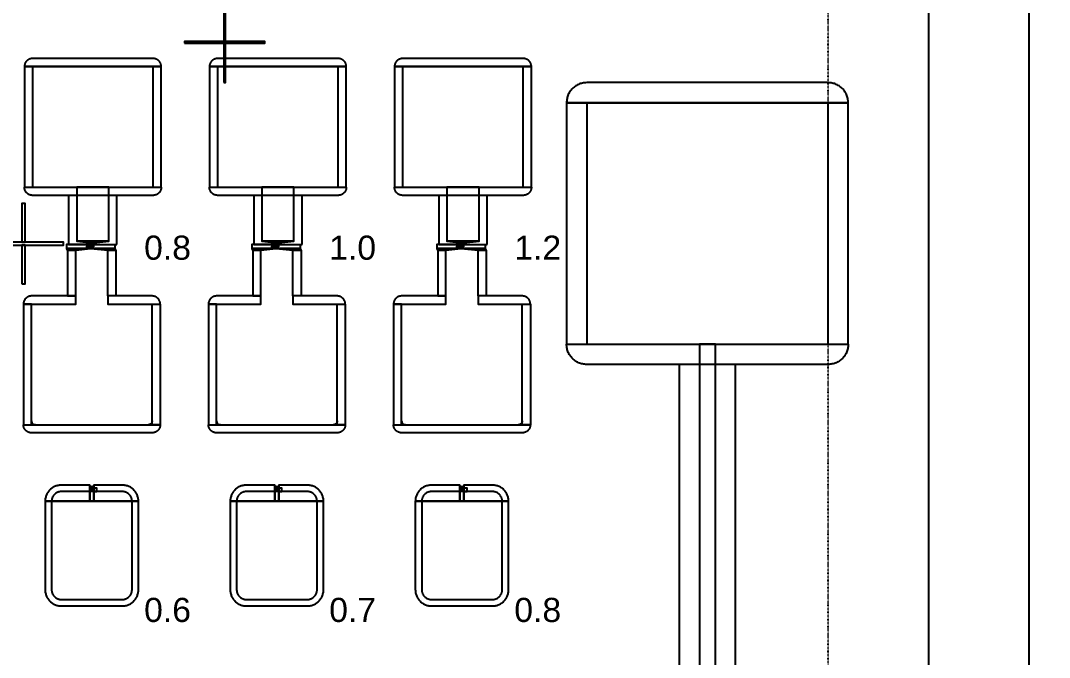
# Model space of a CAD drawing. Extents: x -50000 to 50000, y -50000 to 50000.
# Drawn here: x -17007 to -14450, y -18028 to -16446 of the extents above; entities that cross this region are included whole.
import ezdxf

# ---------------------------------------------------------------- set-up
doc = ezdxf.new("R2010")
doc.units = 0
doc.linetypes.add('DOT', pattern=[0.2, 0, -0.2])
doc.layers.get('0').update_dxf_attribs({"linetype": 'CONTINUOUS'})
for name, color, linetype in [('BASEMETAL', 4, 'CONTINUOUS'), ('FRAME', 8, 'CONTINUOUS'), ('MARKERS', 2, 'CONTINUOUS'), ('SECONDLAYER', 6, 'CONTINUOUS'), ('XOR', 1, 'CONTINUOUS')]:
    doc.layers.add(name, color=color, linetype=linetype)
doc.styles.get("Standard").update_dxf_attribs({"font": 'arial.ttf'})

# ---------------------------------------------------------------- blocks, each defined once
blk = doc.blocks.new('CHIP_JARRAY')
for points in [[(4672.5, 4940), (4842.5, 4940), (4842.5, 4940), (4842.5, 4941), (4842.4, 4942.1), (4842.3, 4943.1), (4842.1, 4944.2), (4841.8, 4945.2), (4841.5, 4946.2), (4841.2, 4947.2), (4840.8, 4948.1), (4840.3, 4949.1), (4839.8, 4950), (4839.3, 4950.9), (4838.7, 4951.8), (4838, 4952.6), (4837.4, 4953.4), (4836.6, 4954.1), (4835.9, 4954.9), (4835.1, 4955.5), (4834.3, 4956.2), (4833.4, 4956.8), (4832.5, 4957.3), (4831.6, 4957.8), (4830.6, 4958.3), (4829.7, 4958.7), (4828.7, 4959), (4827.7, 4959.3), (4826.7, 4959.6), (4825.6, 4959.8), (4824.6, 4959.9), (4823.5, 4960), (4822.5, 4960), (4522.5, 4960), (4521.5, 4960), (4520.4, 4959.9), (4519.4, 4959.8), (4518.3, 4959.6), (4517.3, 4959.3), (4516.3, 4959), (4515.3, 4958.7), (4514.4, 4958.3), (4513.4, 4957.8), (4512.5, 4957.3), (4511.6, 4956.8), (4510.7, 4956.2), (4509.9, 4955.5), (4509.1, 4954.9), (4508.4, 4954.1), (4507.6, 4953.4), (4507, 4952.6), (4506.3, 4951.8), (4505.7, 4950.9), (4505.2, 4950), (4504.7, 4949.1), (4504.2, 4948.1), (4503.8, 4947.2), (4503.5, 4946.2), (4503.2, 4945.2), (4502.9, 4944.2), (4502.7, 4943.1), (4502.6, 4942.1), (4502.5, 4941), (4502.5, 4940), (4502.5, 4940)], [(4842.5, 4640), (4842.5, 4940), (4502.5, 4940), (4502.5, 4640)], [(5132.5, 4940), (5302.5, 4940), (5302.5, 4940), (5302.5, 4941), (5302.4, 4942.1), (5302.3, 4943.1), (5302.1, 4944.2), (5301.8, 4945.2), (5301.5, 4946.2), (5301.2, 4947.2), (5300.8, 4948.1), (5300.3, 4949.1), (5299.8, 4950), (5299.3, 4950.9), (5298.7, 4951.8), (5298, 4952.6), (5297.4, 4953.4), (5296.6, 4954.1), (5295.9, 4954.9), (5295.1, 4955.5), (5294.3, 4956.2), (5293.4, 4956.8), (5292.5, 4957.3), (5291.6, 4957.8), (5290.6, 4958.3), (5289.7, 4958.7), (5288.7, 4959), (5287.7, 4959.3), (5286.7, 4959.6), (5285.6, 4959.8), (5284.6, 4959.9), (5283.5, 4960), (5282.5, 4960), (4982.5, 4960), (4981.5, 4960), (4980.4, 4959.9), (4979.4, 4959.8), (4978.3, 4959.6), (4977.3, 4959.3), (4976.3, 4959), (4975.3, 4958.7), (4974.4, 4958.3), (4973.4, 4957.8), (4972.5, 4957.3), (4971.6, 4956.8), (4970.7, 4956.2), (4969.9, 4955.5), (4969.1, 4954.9), (4968.4, 4954.1), (4967.6, 4953.4), (4967, 4952.6), (4966.3, 4951.8), (4965.7, 4950.9), (4965.2, 4950), (4964.7, 4949.1), (4964.2, 4948.1), (4963.8, 4947.2), (4963.5, 4946.2), (4963.2, 4945.2), (4962.9, 4944.2), (4962.7, 4943.1), (4962.6, 4942.1), (4962.5, 4941), (4962.5, 4940), (4962.5, 4940)], [(5302.5, 4640), (5302.5, 4940), (4962.5, 4940), (4962.5, 4640)], [(5592.5, 4940), (5762.5, 4940), (5762.5, 4940), (5762.5, 4941), (5762.4, 4942.1), (5762.3, 4943.1), (5762.1, 4944.2), (5761.8, 4945.2), (5761.5, 4946.2), (5761.2, 4947.2), (5760.8, 4948.1), (5760.3, 4949.1), (5759.8, 4950), (5759.3, 4950.9), (5758.7, 4951.8), (5758, 4952.6), (5757.4, 4953.4), (5756.6, 4954.1), (5755.9, 4954.9), (5755.1, 4955.5), (5754.3, 4956.2), (5753.4, 4956.8), (5752.5, 4957.3), (5751.6, 4957.8), (5750.6, 4958.3), (5749.7, 4958.7), (5748.7, 4959), (5747.7, 4959.3), (5746.7, 4959.6), (5745.6, 4959.8), (5744.6, 4959.9), (5743.5, 4960), (5742.5, 4960), (5442.5, 4960), (5441.5, 4960), (5440.4, 4959.9), (5439.4, 4959.8), (5438.3, 4959.6), (5437.3, 4959.3), (5436.3, 4959), (5435.3, 4958.7), (5434.4, 4958.3), (5433.4, 4957.8), (5432.5, 4957.3), (5431.6, 4956.8), (5430.7, 4956.2), (5429.9, 4955.5), (5429.1, 4954.9), (5428.4, 4954.1), (5427.6, 4953.4), (5427, 4952.6), (5426.3, 4951.8), (5425.7, 4950.9), (5425.2, 4950), (5424.7, 4949.1), (5424.2, 4948.1), (5423.8, 4947.2), (5423.5, 4946.2), (5423.2, 4945.2), (5422.9, 4944.2), (5422.7, 4943.1), (5422.6, 4942.1), (5422.5, 4941), (5422.5, 4940), (5422.5, 4940)], [(5762.5, 4640), (5762.5, 4940), (5422.5, 4940), (5422.5, 4640)], [(6200, 4850), (6550, 4850), (6550, 4850), (6549.9, 4852.6), (6549.7, 4855.2), (6549.4, 4857.8), (6548.9, 4860.4), (6548.3, 4862.9), (6547.6, 4865.5), (6546.7, 4867.9), (6545.7, 4870.3), (6544.6, 4872.7), (6543.3, 4875), (6541.9, 4877.2), (6540.5, 4879.4), (6538.9, 4881.5), (6537.2, 4883.5), (6535.4, 4885.4), (6533.5, 4887.2), (6531.5, 4888.9), (6529.4, 4890.5), (6527.2, 4891.9), (6525, 4893.3), (6522.7, 4894.6), (6520.3, 4895.7), (6517.9, 4896.7), (6515.5, 4897.6), (6512.9, 4898.3), (6510.4, 4898.9), (6507.8, 4899.4), (6505.2, 4899.7), (6502.6, 4899.9), (6500, 4900), (5900, 4900), (5897.4, 4899.9), (5894.8, 4899.7), (5892.2, 4899.4), (5889.6, 4898.9), (5887.1, 4898.3), (5884.5, 4897.6), (5882.1, 4896.7), (5879.7, 4895.7), (5877.3, 4894.6), (5875, 4893.3), (5872.8, 4891.9), (5870.6, 4890.5), (5868.5, 4888.9), (5866.5, 4887.2), (5864.6, 4885.4), (5862.8, 4883.5), (5861.1, 4881.5), (5859.5, 4879.4), (5858.1, 4877.2), (5856.7, 4875), (5855.4, 4872.7), (5854.3, 4870.3), (5853.3, 4867.9), (5852.4, 4865.5), (5851.7, 4862.9), (5851.1, 4860.4), (5850.6, 4857.8), (5850.3, 4855.2), (5850.1, 4852.6), (5850, 4850), (5850, 4850)], [(6550, 4250), (6550, 4850), (5850, 4850), (5850, 4250)], [(4672.5, 4640), (4842.5, 4640), (4842.5, 4640), (4842.5, 4639), (4842.4, 4637.9), (4842.3, 4636.9), (4842.1, 4635.8), (4841.8, 4634.8), (4841.5, 4633.8), (4841.2, 4632.8), (4840.8, 4631.9), (4840.3, 4630.9), (4839.8, 4630), (4839.3, 4629.1), (4838.7, 4628.2), (4838, 4627.4), (4837.4, 4626.6), (4836.6, 4625.9), (4835.9, 4625.1), (4835.1, 4624.5), (4834.3, 4623.8), (4833.4, 4623.2), (4832.5, 4622.7), (4831.6, 4622.2), (4830.6, 4621.7), (4829.7, 4621.3), (4828.7, 4621), (4827.7, 4620.7), (4826.7, 4620.4), (4825.6, 4620.2), (4824.6, 4620.1), (4823.5, 4620), (4822.5, 4620), (4522.5, 4620), (4521.5, 4620), (4520.4, 4620.1), (4519.4, 4620.2), (4518.3, 4620.4), (4517.3, 4620.7), (4516.3, 4621), (4515.3, 4621.3), (4514.4, 4621.7), (4513.4, 4622.2), (4512.5, 4622.7), (4511.6, 4623.2), (4510.7, 4623.8), (4509.9, 4624.5), (4509.1, 4625.1), (4508.4, 4625.9), (4507.6, 4626.6), (4507, 4627.4), (4506.3, 4628.2), (4505.7, 4629.1), (4505.2, 4630), (4504.7, 4630.9), (4504.2, 4631.9), (4503.8, 4632.8), (4503.5, 4633.8), (4503.2, 4634.8), (4502.9, 4635.8), (4502.7, 4636.9), (4502.6, 4637.9), (4502.5, 4639), (4502.5, 4640), (4502.5, 4640)], [(5132.5, 4640), (5302.5, 4640), (5302.5, 4640), (5302.5, 4639), (5302.4, 4637.9), (5302.3, 4636.9), (5302.1, 4635.8), (5301.8, 4634.8), (5301.5, 4633.8), (5301.2, 4632.8), (5300.8, 4631.9), (5300.3, 4630.9), (5299.8, 4630), (5299.3, 4629.1), (5298.7, 4628.2), (5298, 4627.4), (5297.4, 4626.6), (5296.6, 4625.9), (5295.9, 4625.1), (5295.1, 4624.5), (5294.3, 4623.8), (5293.4, 4623.2), (5292.5, 4622.7), (5291.6, 4622.2), (5290.6, 4621.7), (5289.7, 4621.3), (5288.7, 4621), (5287.7, 4620.7), (5286.7, 4620.4), (5285.6, 4620.2), (5284.6, 4620.1), (5283.5, 4620), (5282.5, 4620), (4982.5, 4620), (4981.5, 4620), (4980.4, 4620.1), (4979.4, 4620.2), (4978.3, 4620.4), (4977.3, 4620.7), (4976.3, 4621), (4975.3, 4621.3), (4974.4, 4621.7), (4973.4, 4622.2), (4972.5, 4622.7), (4971.6, 4623.2), (4970.7, 4623.8), (4969.9, 4624.5), (4969.1, 4625.1), (4968.4, 4625.9), (4967.6, 4626.6), (4967, 4627.4), (4966.3, 4628.2), (4965.7, 4629.1), (4965.2, 4630), (4964.7, 4630.9), (4964.2, 4631.9), (4963.8, 4632.8), (4963.5, 4633.8), (4963.2, 4634.8), (4962.9, 4635.8), (4962.7, 4636.9), (4962.6, 4637.9), (4962.5, 4639), (4962.5, 4640), (4962.5, 4640)], [(5592.5, 4640), (5762.5, 4640), (5762.5, 4640), (5762.5, 4639), (5762.4, 4637.9), (5762.3, 4636.9), (5762.1, 4635.8), (5761.8, 4634.8), (5761.5, 4633.8), (5761.2, 4632.8), (5760.8, 4631.9), (5760.3, 4630.9), (5759.8, 4630), (5759.3, 4629.1), (5758.7, 4628.2), (5758, 4627.4), (5757.4, 4626.6), (5756.6, 4625.9), (5755.9, 4625.1), (5755.1, 4624.5), (5754.3, 4623.8), (5753.4, 4623.2), (5752.5, 4622.7), (5751.6, 4622.2), (5750.6, 4621.7), (5749.7, 4621.3), (5748.7, 4621), (5747.7, 4620.7), (5746.7, 4620.4), (5745.6, 4620.2), (5744.6, 4620.1), (5743.5, 4620), (5742.5, 4620), (5442.5, 4620), (5441.5, 4620), (5440.4, 4620.1), (5439.4, 4620.2), (5438.3, 4620.4), (5437.3, 4620.7), (5436.3, 4621), (5435.3, 4621.3), (5434.4, 4621.7), (5433.4, 4622.2), (5432.5, 4622.7), (5431.6, 4623.2), (5430.7, 4623.8), (5429.9, 4624.5), (5429.1, 4625.1), (5428.4, 4625.9), (5427.6, 4626.6), (5427, 4627.4), (5426.3, 4628.2), (5425.7, 4629.1), (5425.2, 4630), (5424.7, 4630.9), (5424.2, 4631.9), (5423.8, 4632.8), (5423.5, 4633.8), (5423.2, 4634.8), (5422.9, 4635.8), (5422.7, 4636.9), (5422.6, 4637.9), (5422.5, 4639), (5422.5, 4640), (5422.5, 4640)], [(4732.5, 4498), (4732.5, 4620), (4612.5, 4620), (4612.5, 4498)], [(5192.5, 4498), (5192.5, 4620), (5072.5, 4620), (5072.5, 4498)], [(5652.5, 4498), (5652.5, 4620), (5532.5, 4620), (5532.5, 4498)], [(4667.1, 4488), (4667.1, 4498), (4607.5, 4498), (4607.5, 4488)], [(4630, 4484), (4667.1, 4488), (4607.5, 4488), (4610, 4484)], [(4630, 4370), (4630, 4484), (4610, 4484), (4610, 4370)], [(4667.9, 4488), (4667.9, 4498), (4727.5, 4498), (4727.5, 4488)], [(4730, 4484), (4727.5, 4488), (4667.9, 4488), (4710, 4484)], [(4710, 4370), (4710, 4484), (4730, 4484), (4730, 4370)], [(5127, 4488), (5127, 4498), (5067.5, 4498), (5067.5, 4488)], [(5090, 4484), (5127, 4488), (5067.5, 4488), (5070, 4484)], [(5090, 4370), (5090, 4484), (5070, 4484), (5070, 4370)], [(5128, 4488), (5128, 4498), (5187.5, 4498), (5187.5, 4488)], [(5190, 4484), (5187.5, 4488), (5128, 4488), (5170, 4484)], [(5170, 4370), (5170, 4484), (5190, 4484), (5190, 4370)], [(5586.9, 4488), (5586.9, 4498), (5527.5, 4498), (5527.5, 4488)], [(5550, 4484), (5586.9, 4488), (5527.5, 4488), (5530, 4484)], [(5550, 4370), (5550, 4484), (5530, 4484), (5530, 4370)], [(5588.1, 4488), (5588.1, 4498), (5647.5, 4498), (5647.5, 4488)], [(5650, 4484), (5647.5, 4488), (5588.1, 4488), (5630, 4484)], [(5630, 4370), (5630, 4484), (5650, 4484), (5650, 4370)], [(4565, 4350), (4630, 4350), (4630, 4370), (4520, 4370), (4519, 4370), (4517.9, 4369.9), (4516.9, 4369.8), (4515.8, 4369.6), (4514.8, 4369.3), (4513.8, 4369), (4512.8, 4368.7), (4511.9, 4368.3), (4510.9, 4367.8), (4510, 4367.3), (4509.1, 4366.8), (4508.2, 4366.2), (4507.4, 4365.5), (4506.6, 4364.9), (4505.9, 4364.1), (4505.1, 4363.4), (4504.5, 4362.6), (4503.8, 4361.8), (4503.2, 4360.9), (4502.7, 4360), (4502.2, 4359.1), (4501.7, 4358.1), (4501.3, 4357.2), (4501, 4356.2), (4500.7, 4355.2), (4500.4, 4354.2), (4500.2, 4353.1), (4500.1, 4352.1), (4500, 4351), (4500, 4350), (4500, 4350)], [(4520, 4050), (4520, 4350), (4500, 4350), (4500, 4050)], [(4775, 4350), (4840, 4350), (4840, 4350), (4840, 4351), (4839.9, 4352.1), (4839.8, 4353.1), (4839.6, 4354.2), (4839.3, 4355.2), (4839, 4356.2), (4838.7, 4357.2), (4838.3, 4358.1), (4837.8, 4359.1), (4837.3, 4360), (4836.8, 4360.9), (4836.2, 4361.8), (4835.5, 4362.6), (4834.9, 4363.4), (4834.1, 4364.1), (4833.4, 4364.9), (4832.6, 4365.5), (4831.8, 4366.2), (4830.9, 4366.8), (4830, 4367.3), (4829.1, 4367.8), (4828.1, 4368.3), (4827.2, 4368.7), (4826.2, 4369), (4825.2, 4369.3), (4824.2, 4369.6), (4823.1, 4369.8), (4822.1, 4369.9), (4821, 4370), (4820, 4370), (4710, 4370), (4710, 4350)], [(4820, 4050), (4820, 4350), (4840, 4350), (4840, 4050)], [(5025, 4350), (5090, 4350), (5090, 4370), (4980, 4370), (4979, 4370), (4977.9, 4369.9), (4976.9, 4369.8), (4975.8, 4369.6), (4974.8, 4369.3), (4973.8, 4369), (4972.8, 4368.7), (4971.9, 4368.3), (4970.9, 4367.8), (4970, 4367.3), (4969.1, 4366.8), (4968.2, 4366.2), (4967.4, 4365.5), (4966.6, 4364.9), (4965.9, 4364.1), (4965.1, 4363.4), (4964.5, 4362.6), (4963.8, 4361.8), (4963.2, 4360.9), (4962.7, 4360), (4962.2, 4359.1), (4961.7, 4358.1), (4961.3, 4357.2), (4961, 4356.2), (4960.7, 4355.2), (4960.4, 4354.2), (4960.2, 4353.1), (4960.1, 4352.1), (4960, 4351), (4960, 4350), (4960, 4350)], [(4980, 4050), (4980, 4350), (4960, 4350), (4960, 4050)], [(5235, 4350), (5300, 4350), (5300, 4350), (5300, 4351), (5299.9, 4352.1), (5299.8, 4353.1), (5299.6, 4354.2), (5299.3, 4355.2), (5299, 4356.2), (5298.7, 4357.2), (5298.3, 4358.1), (5297.8, 4359.1), (5297.3, 4360), (5296.8, 4360.9), (5296.2, 4361.8), (5295.5, 4362.6), (5294.9, 4363.4), (5294.1, 4364.1), (5293.4, 4364.9), (5292.6, 4365.5), (5291.8, 4366.2), (5290.9, 4366.8), (5290, 4367.3), (5289.1, 4367.8), (5288.1, 4368.3), (5287.2, 4368.7), (5286.2, 4369), (5285.2, 4369.3), (5284.2, 4369.6), (5283.1, 4369.8), (5282.1, 4369.9), (5281, 4370), (5280, 4370), (5170, 4370), (5170, 4350)], [(5280, 4050), (5280, 4350), (5300, 4350), (5300, 4050)], [(5485, 4350), (5550, 4350), (5550, 4370), (5440, 4370), (5439, 4370), (5437.9, 4369.9), (5436.9, 4369.8), (5435.8, 4369.6), (5434.8, 4369.3), (5433.8, 4369), (5432.8, 4368.7), (5431.9, 4368.3), (5430.9, 4367.8), (5430, 4367.3), (5429.1, 4366.8), (5428.2, 4366.2), (5427.4, 4365.5), (5426.6, 4364.9), (5425.9, 4364.1), (5425.1, 4363.4), (5424.5, 4362.6), (5423.8, 4361.8), (5423.2, 4360.9), (5422.7, 4360), (5422.2, 4359.1), (5421.7, 4358.1), (5421.3, 4357.2), (5421, 4356.2), (5420.7, 4355.2), (5420.4, 4354.2), (5420.2, 4353.1), (5420.1, 4352.1), (5420, 4351), (5420, 4350), (5420, 4350)], [(5440, 4050), (5440, 4350), (5420, 4350), (5420, 4050)], [(5695, 4350), (5760, 4350), (5760, 4350), (5760, 4351), (5759.9, 4352.1), (5759.8, 4353.1), (5759.6, 4354.2), (5759.3, 4355.2), (5759, 4356.2), (5758.7, 4357.2), (5758.3, 4358.1), (5757.8, 4359.1), (5757.3, 4360), (5756.8, 4360.9), (5756.2, 4361.8), (5755.5, 4362.6), (5754.9, 4363.4), (5754.1, 4364.1), (5753.4, 4364.9), (5752.6, 4365.5), (5751.8, 4366.2), (5750.9, 4366.8), (5750, 4367.3), (5749.1, 4367.8), (5748.1, 4368.3), (5747.2, 4368.7), (5746.2, 4369), (5745.2, 4369.3), (5744.2, 4369.6), (5743.1, 4369.8), (5742.1, 4369.9), (5741, 4370), (5740, 4370), (5630, 4370), (5630, 4350)], [(5740, 4050), (5740, 4350), (5760, 4350), (5760, 4050)], [(6200, 4250), (6550, 4250), (6550, 4250), (6549.9, 4247.4), (6549.7, 4244.8), (6549.4, 4242.2), (6548.9, 4239.6), (6548.3, 4237.1), (6547.6, 4234.5), (6546.7, 4232.1), (6545.7, 4229.7), (6544.6, 4227.3), (6543.3, 4225), (6541.9, 4222.8), (6540.5, 4220.6), (6538.9, 4218.5), (6537.2, 4216.5), (6535.4, 4214.6), (6533.5, 4212.8), (6531.5, 4211.1), (6529.4, 4209.5), (6527.2, 4208.1), (6525, 4206.7), (6522.7, 4205.4), (6520.3, 4204.3), (6517.9, 4203.3), (6515.5, 4202.4), (6512.9, 4201.7), (6510.4, 4201.1), (6507.8, 4200.6), (6505.2, 4200.3), (6502.6, 4200.1), (6500, 4200), (5900, 4200), (5897.4, 4200.1), (5894.8, 4200.3), (5892.2, 4200.6), (5889.6, 4201.1), (5887.1, 4201.7), (5884.5, 4202.4), (5882.1, 4203.3), (5879.7, 4204.3), (5877.3, 4205.4), (5875, 4206.7), (5872.8, 4208.1), (5870.6, 4209.5), (5868.5, 4211.1), (5866.5, 4212.8), (5864.6, 4214.6), (5862.8, 4216.5), (5861.1, 4218.5), (5859.5, 4220.6), (5858.1, 4222.8), (5856.7, 4225), (5855.4, 4227.3), (5854.3, 4229.7), (5853.3, 4232.1), (5852.4, 4234.5), (5851.7, 4237.1), (5851.1, 4239.6), (5850.6, 4242.2), (5850.3, 4244.8), (5850.1, 4247.4), (5850, 4250), (5850, 4250)], [(6270, 2800), (6270, 4200), (6130, 4200), (6130, 2800)], [(4670, 4050), (4840, 4050), (4840, 4050), (4840, 4049), (4839.9, 4047.9), (4839.8, 4046.9), (4839.6, 4045.8), (4839.3, 4044.8), (4839, 4043.8), (4838.7, 4042.8), (4838.3, 4041.9), (4837.8, 4040.9), (4837.3, 4040), (4836.8, 4039.1), (4836.2, 4038.2), (4835.5, 4037.4), (4834.9, 4036.6), (4834.1, 4035.9), (4833.4, 4035.1), (4832.6, 4034.5), (4831.8, 4033.8), (4830.9, 4033.2), (4830, 4032.7), (4829.1, 4032.2), (4828.1, 4031.7), (4827.2, 4031.3), (4826.2, 4031), (4825.2, 4030.7), (4824.2, 4030.4), (4823.1, 4030.2), (4822.1, 4030.1), (4821, 4030), (4820, 4030), (4520, 4030), (4519, 4030), (4517.9, 4030.1), (4516.9, 4030.2), (4515.8, 4030.4), (4514.8, 4030.7), (4513.8, 4031), (4512.8, 4031.3), (4511.9, 4031.7), (4510.9, 4032.2), (4510, 4032.7), (4509.1, 4033.2), (4508.2, 4033.8), (4507.4, 4034.5), (4506.6, 4035.1), (4505.9, 4035.9), (4505.1, 4036.6), (4504.5, 4037.4), (4503.8, 4038.2), (4503.2, 4039.1), (4502.7, 4040), (4502.2, 4040.9), (4501.7, 4041.9), (4501.3, 4042.8), (4501, 4043.8), (4500.7, 4044.8), (4500.4, 4045.8), (4500.2, 4046.9), (4500.1, 4047.9), (4500, 4049), (4500, 4050), (4500, 4050)], [(4520, 4050), (4520, 4060), (4520.1, 4059), (4520.2, 4057.9), (4520.5, 4056.9), (4520.9, 4055.9), (4521.3, 4055), (4521.9, 4054.1), (4522.6, 4053.3), (4523.3, 4052.6), (4524.1, 4051.9), (4525, 4051.3), (4525.9, 4050.9), (4526.9, 4050.5), (4527.9, 4050.2), (4529, 4050.1), (4530, 4050)], [(4820, 4050), (4820, 4060), (4819.9, 4059), (4819.8, 4057.9), (4819.5, 4056.9), (4819.1, 4055.9), (4818.7, 4055), (4818.1, 4054.1), (4817.4, 4053.3), (4816.7, 4052.6), (4815.9, 4051.9), (4815, 4051.3), (4814.1, 4050.9), (4813.1, 4050.5), (4812.1, 4050.2), (4811, 4050.1), (4810, 4050)], [(5130, 4050), (5300, 4050), (5300, 4050), (5300, 4049), (5299.9, 4047.9), (5299.8, 4046.9), (5299.6, 4045.8), (5299.3, 4044.8), (5299, 4043.8), (5298.7, 4042.8), (5298.3, 4041.9), (5297.8, 4040.9), (5297.3, 4040), (5296.8, 4039.1), (5296.2, 4038.2), (5295.5, 4037.4), (5294.9, 4036.6), (5294.1, 4035.9), (5293.4, 4035.1), (5292.6, 4034.5), (5291.8, 4033.8), (5290.9, 4033.2), (5290, 4032.7), (5289.1, 4032.2), (5288.1, 4031.7), (5287.2, 4031.3), (5286.2, 4031), (5285.2, 4030.7), (5284.2, 4030.4), (5283.1, 4030.2), (5282.1, 4030.1), (5281, 4030), (5280, 4030), (4980, 4030), (4979, 4030), (4977.9, 4030.1), (4976.9, 4030.2), (4975.8, 4030.4), (4974.8, 4030.7), (4973.8, 4031), (4972.8, 4031.3), (4971.9, 4031.7), (4970.9, 4032.2), (4970, 4032.7), (4969.1, 4033.2), (4968.2, 4033.8), (4967.4, 4034.5), (4966.6, 4035.1), (4965.9, 4035.9), (4965.1, 4036.6), (4964.5, 4037.4), (4963.8, 4038.2), (4963.2, 4039.1), (4962.7, 4040), (4962.2, 4040.9), (4961.7, 4041.9), (4961.3, 4042.8), (4961, 4043.8), (4960.7, 4044.8), (4960.4, 4045.8), (4960.2, 4046.9), (4960.1, 4047.9), (4960, 4049), (4960, 4050), (4960, 4050)], [(4980, 4050), (4980, 4060), (4980.1, 4059), (4980.2, 4057.9), (4980.5, 4056.9), (4980.9, 4055.9), (4981.3, 4055), (4981.9, 4054.1), (4982.6, 4053.3), (4983.3, 4052.6), (4984.1, 4051.9), (4985, 4051.3), (4985.9, 4050.9), (4986.9, 4050.5), (4987.9, 4050.2), (4989, 4050.1), (4990, 4050)], [(5280, 4050), (5280, 4060), (5279.9, 4059), (5279.8, 4057.9), (5279.5, 4056.9), (5279.1, 4055.9), (5278.7, 4055), (5278.1, 4054.1), (5277.4, 4053.3), (5276.7, 4052.6), (5275.9, 4051.9), (5275, 4051.3), (5274.1, 4050.9), (5273.1, 4050.5), (5272.1, 4050.2), (5271, 4050.1), (5270, 4050)], [(5590, 4050), (5760, 4050), (5760, 4050), (5760, 4049), (5759.9, 4047.9), (5759.8, 4046.9), (5759.6, 4045.8), (5759.3, 4044.8), (5759, 4043.8), (5758.7, 4042.8), (5758.3, 4041.9), (5757.8, 4040.9), (5757.3, 4040), (5756.8, 4039.1), (5756.2, 4038.2), (5755.5, 4037.4), (5754.9, 4036.6), (5754.1, 4035.9), (5753.4, 4035.1), (5752.6, 4034.5), (5751.8, 4033.8), (5750.9, 4033.2), (5750, 4032.7), (5749.1, 4032.2), (5748.1, 4031.7), (5747.2, 4031.3), (5746.2, 4031), (5745.2, 4030.7), (5744.2, 4030.4), (5743.1, 4030.2), (5742.1, 4030.1), (5741, 4030), (5740, 4030), (5440, 4030), (5439, 4030), (5437.9, 4030.1), (5436.9, 4030.2), (5435.8, 4030.4), (5434.8, 4030.7), (5433.8, 4031), (5432.8, 4031.3), (5431.9, 4031.7), (5430.9, 4032.2), (5430, 4032.7), (5429.1, 4033.2), (5428.2, 4033.8), (5427.4, 4034.5), (5426.6, 4035.1), (5425.9, 4035.9), (5425.1, 4036.6), (5424.5, 4037.4), (5423.8, 4038.2), (5423.2, 4039.1), (5422.7, 4040), (5422.2, 4040.9), (5421.7, 4041.9), (5421.3, 4042.8), (5421, 4043.8), (5420.7, 4044.8), (5420.4, 4045.8), (5420.2, 4046.9), (5420.1, 4047.9), (5420, 4049), (5420, 4050), (5420, 4050)], [(5440, 4050), (5440, 4060), (5440.1, 4059), (5440.2, 4057.9), (5440.5, 4056.9), (5440.9, 4055.9), (5441.3, 4055), (5441.9, 4054.1), (5442.6, 4053.3), (5443.3, 4052.6), (5444.1, 4051.9), (5445, 4051.3), (5445.9, 4050.9), (5446.9, 4050.5), (5447.9, 4050.2), (5449, 4050.1), (5450, 4050)], [(5740, 4050), (5740, 4060), (5739.9, 4059), (5739.8, 4057.9), (5739.5, 4056.9), (5739.1, 4055.9), (5738.7, 4055), (5738.1, 4054.1), (5737.4, 4053.3), (5736.7, 4052.6), (5735.9, 4051.9), (5735, 4051.3), (5734.1, 4050.9), (5733.1, 4050.5), (5732.1, 4050.2), (5731, 4050.1), (5730, 4050)], [(4609.5, 3860), (4665, 3860), (4665, 3900), (4594, 3900), (4591.9, 3899.9), (4589.8, 3899.8), (4587.7, 3899.5), (4585.7, 3899.1), (4583.6, 3898.6), (4581.6, 3898), (4579.7, 3897.3), (4577.7, 3896.5), (4575.8, 3895.6), (4574, 3894.6), (4572.2, 3893.5), (4570.5, 3892.4), (4568.8, 3891.1), (4567.2, 3889.7), (4565.7, 3888.3), (4564.3, 3886.8), (4562.9, 3885.2), (4561.6, 3883.5), (4560.5, 3881.8), (4559.4, 3880), (4558.4, 3878.2), (4557.5, 3876.3), (4556.7, 3874.3), (4556, 3872.4), (4555.4, 3870.4), (4554.9, 3868.3), (4554.5, 3866.3), (4554.2, 3864.2), (4554.1, 3862.1), (4554, 3860), (4554, 3860)], [(4669.7, 3895.5), (4665, 3899.5), (4665, 3899.5), (4665, 3895.5)], [(4669.7, 3888.5), (4669.7, 3895.5), (4665, 3895.5), (4665, 3888.5)], [(4675, 3860), (4675, 3888.5), (4665, 3888.5), (4665, 3860)], [(4675, 3895.5), (4675, 3899.5), (4675, 3899.5), (4670.3, 3895.5)], [(4670.3, 3888.5), (4670.3, 3895.5), (4675, 3895.5), (4675, 3888.5)], [(4730.5, 3860), (4786, 3860), (4786, 3860), (4785.9, 3862.1), (4785.8, 3864.2), (4785.5, 3866.3), (4785.1, 3868.3), (4784.6, 3870.4), (4784, 3872.4), (4783.3, 3874.3), (4782.5, 3876.3), (4781.6, 3878.2), (4780.6, 3880), (4779.5, 3881.8), (4778.4, 3883.5), (4777.1, 3885.2), (4775.7, 3886.8), (4774.3, 3888.3), (4772.8, 3889.7), (4771.2, 3891.1), (4769.5, 3892.4), (4767.8, 3893.5), (4766, 3894.6), (4764.2, 3895.6), (4762.3, 3896.5), (4760.3, 3897.3), (4758.4, 3898), (4756.4, 3898.6), (4754.3, 3899.1), (4752.3, 3899.5), (4750.2, 3899.8), (4748.1, 3899.9), (4746, 3900), (4675, 3900), (4675, 3860)], [(5069.5, 3860), (5125, 3860), (5125, 3900), (5054, 3900), (5051.9, 3899.9), (5049.8, 3899.8), (5047.7, 3899.5), (5045.7, 3899.1), (5043.6, 3898.6), (5041.6, 3898), (5039.7, 3897.3), (5037.7, 3896.5), (5035.8, 3895.6), (5034, 3894.6), (5032.2, 3893.5), (5030.5, 3892.4), (5028.8, 3891.1), (5027.2, 3889.7), (5025.7, 3888.3), (5024.3, 3886.8), (5022.9, 3885.2), (5021.6, 3883.5), (5020.5, 3881.8), (5019.4, 3880), (5018.4, 3878.2), (5017.5, 3876.3), (5016.7, 3874.3), (5016, 3872.4), (5015.4, 3870.4), (5014.9, 3868.3), (5014.5, 3866.3), (5014.2, 3864.2), (5014.1, 3862.1), (5014, 3860), (5014, 3860)], [(5129.6, 3895.5), (5125, 3899.5), (5125, 3899.5), (5125, 3895.5)], [(5129.6, 3888.5), (5129.6, 3895.5), (5125, 3895.5), (5125, 3888.5)], [(5135, 3860), (5135, 3888.5), (5125, 3888.5), (5125, 3860)], [(5135, 3895.5), (5135, 3899.5), (5135, 3899.5), (5130.4, 3895.5)], [(5130.4, 3888.5), (5130.4, 3895.5), (5135, 3895.5), (5135, 3888.5)], [(5190.5, 3860), (5246, 3860), (5246, 3860), (5245.9, 3862.1), (5245.8, 3864.2), (5245.5, 3866.3), (5245.1, 3868.3), (5244.6, 3870.4), (5244, 3872.4), (5243.3, 3874.3), (5242.5, 3876.3), (5241.6, 3878.2), (5240.6, 3880), (5239.5, 3881.8), (5238.4, 3883.5), (5237.1, 3885.2), (5235.7, 3886.8), (5234.3, 3888.3), (5232.8, 3889.7), (5231.2, 3891.1), (5229.5, 3892.4), (5227.8, 3893.5), (5226, 3894.6), (5224.2, 3895.6), (5222.3, 3896.5), (5220.3, 3897.3), (5218.4, 3898), (5216.4, 3898.6), (5214.3, 3899.1), (5212.3, 3899.5), (5210.2, 3899.8), (5208.1, 3899.9), (5206, 3900), (5135, 3900), (5135, 3860)], [(5529.5, 3860), (5585, 3860), (5585, 3900), (5514, 3900), (5511.9, 3899.9), (5509.8, 3899.8), (5507.7, 3899.5), (5505.7, 3899.1), (5503.6, 3898.6), (5501.6, 3898), (5499.7, 3897.3), (5497.7, 3896.5), (5495.8, 3895.6), (5494, 3894.6), (5492.2, 3893.5), (5490.5, 3892.4), (5488.8, 3891.1), (5487.2, 3889.7), (5485.7, 3888.3), (5484.3, 3886.8), (5482.9, 3885.2), (5481.6, 3883.5), (5480.5, 3881.8), (5479.4, 3880), (5478.4, 3878.2), (5477.5, 3876.3), (5476.7, 3874.3), (5476, 3872.4), (5475.4, 3870.4), (5474.9, 3868.3), (5474.5, 3866.3), (5474.2, 3864.2), (5474.1, 3862.1), (5474, 3860), (5474, 3860)], [(5589.6, 3895.5), (5585, 3899.5), (5585, 3899.5), (5585, 3895.5)], [(5589.6, 3888.5), (5589.6, 3895.5), (5585, 3895.5), (5585, 3888.5)], [(5595, 3860), (5595, 3888.5), (5585, 3888.5), (5585, 3860)], [(5595, 3895.5), (5595, 3899.5), (5595, 3899.5), (5590.4, 3895.5)], [(5590.4, 3888.5), (5590.4, 3895.5), (5595, 3895.5), (5595, 3888.5)], [(5650.5, 3860), (5706, 3860), (5706, 3860), (5705.9, 3862.1), (5705.8, 3864.2), (5705.5, 3866.3), (5705.1, 3868.3), (5704.6, 3870.4), (5704, 3872.4), (5703.3, 3874.3), (5702.5, 3876.3), (5701.6, 3878.2), (5700.6, 3880), (5699.5, 3881.8), (5698.4, 3883.5), (5697.1, 3885.2), (5695.7, 3886.8), (5694.3, 3888.3), (5692.8, 3889.7), (5691.2, 3891.1), (5689.5, 3892.4), (5687.8, 3893.5), (5686, 3894.6), (5684.2, 3895.6), (5682.3, 3896.5), (5680.3, 3897.3), (5678.4, 3898), (5676.4, 3898.6), (5674.3, 3899.1), (5672.3, 3899.5), (5670.2, 3899.8), (5668.1, 3899.9), (5666, 3900), (5595, 3900), (5595, 3860)], [(4670, 3600), (4746, 3600), (4748.1, 3600.1), (4750.2, 3600.2), (4752.3, 3600.5), (4754.3, 3600.9), (4756.4, 3601.4), (4758.4, 3602), (4760.3, 3602.7), (4762.3, 3603.5), (4764.2, 3604.4), (4766, 3605.4), (4767.8, 3606.5), (4769.5, 3607.6), (4771.2, 3608.9), (4772.8, 3610.3), (4774.3, 3611.7), (4775.7, 3613.2), (4777.1, 3614.8), (4778.4, 3616.5), (4779.5, 3618.2), (4780.6, 3620), (4781.6, 3621.8), (4782.5, 3623.7), (4783.3, 3625.7), (4784, 3627.6), (4784.6, 3629.6), (4785.1, 3631.7), (4785.5, 3633.7), (4785.8, 3635.8), (4785.9, 3637.9), (4786, 3640), (4786, 3860), (4554, 3860), (4554, 3640), (4554.1, 3637.9), (4554.2, 3635.8), (4554.5, 3633.7), (4554.9, 3631.7), (4555.4, 3629.6), (4556, 3627.6), (4556.7, 3625.7), (4557.5, 3623.7), (4558.4, 3621.8), (4559.4, 3620), (4560.5, 3618.2), (4561.6, 3616.5), (4562.9, 3614.8), (4564.3, 3613.2), (4565.7, 3611.7), (4567.2, 3610.3), (4568.8, 3608.9), (4570.5, 3607.6), (4572.2, 3606.5), (4574, 3605.4), (4575.8, 3604.4), (4577.7, 3603.5), (4579.7, 3602.7), (4581.6, 3602), (4583.6, 3601.4), (4585.7, 3600.9), (4587.7, 3600.5), (4589.8, 3600.2), (4591.9, 3600.1), (4594, 3600)], [(5130, 3600), (5206, 3600), (5208.1, 3600.1), (5210.2, 3600.2), (5212.3, 3600.5), (5214.3, 3600.9), (5216.4, 3601.4), (5218.4, 3602), (5220.3, 3602.7), (5222.3, 3603.5), (5224.2, 3604.4), (5226, 3605.4), (5227.8, 3606.5), (5229.5, 3607.6), (5231.2, 3608.9), (5232.8, 3610.3), (5234.3, 3611.7), (5235.7, 3613.2), (5237.1, 3614.8), (5238.4, 3616.5), (5239.5, 3618.2), (5240.6, 3620), (5241.6, 3621.8), (5242.5, 3623.7), (5243.3, 3625.7), (5244, 3627.6), (5244.6, 3629.6), (5245.1, 3631.7), (5245.5, 3633.7), (5245.8, 3635.8), (5245.9, 3637.9), (5246, 3640), (5246, 3860), (5014, 3860), (5014, 3640), (5014.1, 3637.9), (5014.2, 3635.8), (5014.5, 3633.7), (5014.9, 3631.7), (5015.4, 3629.6), (5016, 3627.6), (5016.7, 3625.7), (5017.5, 3623.7), (5018.4, 3621.8), (5019.4, 3620), (5020.5, 3618.2), (5021.6, 3616.5), (5022.9, 3614.8), (5024.3, 3613.2), (5025.7, 3611.7), (5027.2, 3610.3), (5028.8, 3608.9), (5030.5, 3607.6), (5032.2, 3606.5), (5034, 3605.4), (5035.8, 3604.4), (5037.7, 3603.5), (5039.7, 3602.7), (5041.6, 3602), (5043.6, 3601.4), (5045.7, 3600.9), (5047.7, 3600.5), (5049.8, 3600.2), (5051.9, 3600.1), (5054, 3600)], [(5590, 3600), (5666, 3600), (5668.1, 3600.1), (5670.2, 3600.2), (5672.3, 3600.5), (5674.3, 3600.9), (5676.4, 3601.4), (5678.4, 3602), (5680.3, 3602.7), (5682.3, 3603.5), (5684.2, 3604.4), (5686, 3605.4), (5687.8, 3606.5), (5689.5, 3607.6), (5691.2, 3608.9), (5692.8, 3610.3), (5694.3, 3611.7), (5695.7, 3613.2), (5697.1, 3614.8), (5698.4, 3616.5), (5699.5, 3618.2), (5700.6, 3620), (5701.6, 3621.8), (5702.5, 3623.7), (5703.3, 3625.7), (5704, 3627.6), (5704.6, 3629.6), (5705.1, 3631.7), (5705.5, 3633.7), (5705.8, 3635.8), (5705.9, 3637.9), (5706, 3640), (5706, 3860), (5474, 3860), (5474, 3640), (5474.1, 3637.9), (5474.2, 3635.8), (5474.5, 3633.7), (5474.9, 3631.7), (5475.4, 3629.6), (5476, 3627.6), (5476.7, 3625.7), (5477.5, 3623.7), (5478.4, 3621.8), (5479.4, 3620), (5480.5, 3618.2), (5481.6, 3616.5), (5482.9, 3614.8), (5484.3, 3613.2), (5485.7, 3611.7), (5487.2, 3610.3), (5488.8, 3608.9), (5490.5, 3607.6), (5492.2, 3606.5), (5494, 3605.4), (5495.8, 3604.4), (5497.7, 3603.5), (5499.7, 3602.7), (5501.6, 3602), (5503.6, 3601.4), (5505.7, 3600.9), (5507.7, 3600.5), (5509.8, 3600.2), (5511.9, 3600.1), (5514, 3600)]]:
    blk.add_lwpolyline(points, close=True)
at = {"layer": 'FRAME'}
blk.add_lwpolyline([(0, 0), (7000, 0), (7000, 7000), (0, 7000)], close=True, dxfattribs=at)
at = {"layer": 'FRAME', "linetype": 'DOT'}
blk.add_lwpolyline([(500, 500), (6500, 500), (6500, 6500), (500, 6500)], close=True, dxfattribs=at)
at = {"layer": 'SECONDLAYER'}
for points in [[(4822.5, 4640), (4822.5, 4940), (4522.5, 4940), (4522.5, 4640)], [(5282.5, 4640), (5282.5, 4940), (4982.5, 4940), (4982.5, 4640)], [(5742.5, 4640), (5742.5, 4940), (5442.5, 4940), (5442.5, 4640)], [(6500, 4250), (6500, 4850), (5900, 4850), (5900, 4250)], [(4712.5, 4506), (4712.5, 4640), (4632.5, 4640), (4632.5, 4506)], [(5172.5, 4506), (5172.5, 4640), (5092.5, 4640), (5092.5, 4506)], [(5632.5, 4506), (5632.5, 4640), (5552.5, 4640), (5552.5, 4506)], [(4675, 4502), (4712.5, 4506), (4632.5, 4506), (4670, 4502)], [(4675, 4492), (4675, 4502), (4670, 4502), (4670, 4492)], [(5135, 4502), (5172.5, 4506), (5092.5, 4506), (5130, 4502)], [(5135, 4492), (5135, 4502), (5130, 4502), (5130, 4492)], [(5595, 4502), (5632.5, 4506), (5552.5, 4506), (5590, 4502)], [(5595, 4492), (5595, 4502), (5590, 4502), (5590, 4492)], [(4667.1, 4492), (4667.1, 4492.8), (4657.2, 4492.8), (4657.2, 4492)], [(4667.9, 4492), (4667.9, 4492.8), (4667.1, 4492.8), (4667.1, 4492)], [(4670, 4492), (4670, 4492.8), (4667.9, 4492.8), (4667.9, 4492)], [(5127, 4492), (5127, 4493), (5117, 4493), (5117, 4492)], [(5128, 4492), (5128, 4493), (5127, 4493), (5127, 4492)], [(5130, 4492), (5130, 4493), (5128, 4493), (5128, 4492)], [(5586.9, 4492), (5586.9, 4493.2), (5576.8, 4493.2), (5576.8, 4492)], [(5588.1, 4492), (5588.1, 4493.2), (5586.9, 4493.2), (5586.9, 4492)], [(5590, 4492), (5590, 4493.2), (5588.1, 4493.2), (5588.1, 4492)], [(6220, 2750), (6220, 4250), (6180, 4250), (6180, 2750)], [(4667.5, 3892.3), (4667.5, 3891.7), (4669.7, 3891.7), (4669.7, 3892.3)], [(4669.7, 3892.3), (4669.7, 3891.7), (4670.3, 3891.7), (4670.3, 3892.3)], [(4670.3, 3892.3), (4670.3, 3891.7), (4672.5, 3891.7), (4672.5, 3892.3)], [(4672.5, 3892.3), (4672.5, 3884), (4682.5, 3884), (4682.5, 3892.3)], [(5127.5, 3892.3), (5127.5, 3891.7), (5129.6, 3891.7), (5129.6, 3892.3)], [(5129.6, 3892.3), (5129.6, 3891.7), (5130.4, 3891.7), (5130.4, 3892.3)], [(5130.4, 3892.3), (5130.4, 3891.7), (5132.5, 3891.7), (5132.5, 3892.3)], [(5132.5, 3892.3), (5132.5, 3884), (5142.5, 3884), (5142.5, 3892.3)], [(5587.5, 3892.3), (5587.5, 3891.7), (5589.6, 3891.7), (5589.6, 3892.3)], [(5589.6, 3892.3), (5589.6, 3891.7), (5590.4, 3891.7), (5590.4, 3892.3)], [(5590.4, 3892.3), (5590.4, 3891.7), (5592.5, 3891.7), (5592.5, 3892.3)], [(5592.5, 3892.3), (5592.5, 3884), (5602.5, 3884), (5602.5, 3892.3)], [(4670, 3884), (4594, 3884), (4592.7, 3884), (4591.5, 3883.9), (4590.2, 3883.7), (4589, 3883.5), (4587.8, 3883.2), (4586.6, 3882.8), (4585.4, 3882.4), (4584.2, 3881.9), (4583.1, 3881.4), (4582, 3880.8), (4580.9, 3880.1), (4579.9, 3879.4), (4578.9, 3878.7), (4577.9, 3877.8), (4577, 3877), (4576.2, 3876.1), (4575.3, 3875.1), (4574.6, 3874.1), (4573.9, 3873.1), (4573.2, 3872), (4572.6, 3870.9), (4572.1, 3869.8), (4571.6, 3868.6), (4571.2, 3867.4), (4570.8, 3866.2), (4570.5, 3865), (4570.3, 3863.8), (4570.1, 3862.5), (4570, 3861.3), (4570, 3860), (4570, 3640), (4570, 3638.7), (4570.1, 3637.5), (4570.3, 3636.2), (4570.5, 3635), (4570.8, 3633.8), (4571.2, 3632.6), (4571.6, 3631.4), (4572.1, 3630.2), (4572.6, 3629.1), (4573.2, 3628), (4573.9, 3626.9), (4574.6, 3625.9), (4575.3, 3624.9), (4576.2, 3623.9), (4577, 3623), (4577.9, 3622.2), (4578.9, 3621.3), (4579.9, 3620.6), (4580.9, 3619.9), (4582, 3619.2), (4583.1, 3618.6), (4584.2, 3618.1), (4585.4, 3617.6), (4586.6, 3617.2), (4587.8, 3616.8), (4589, 3616.5), (4590.2, 3616.3), (4591.5, 3616.1), (4592.7, 3616), (4594, 3616), (4746, 3616), (4747.3, 3616), (4748.5, 3616.1), (4749.8, 3616.3), (4751, 3616.5), (4752.2, 3616.8), (4753.4, 3617.2), (4754.6, 3617.6), (4755.8, 3618.1), (4756.9, 3618.6), (4758, 3619.2), (4759.1, 3619.9), (4760.1, 3620.6), (4761.1, 3621.3), (4762.1, 3622.2), (4763, 3623), (4763.8, 3623.9), (4764.7, 3624.9), (4765.4, 3625.9), (4766.1, 3626.9), (4766.8, 3628), (4767.4, 3629.1), (4767.9, 3630.2), (4768.4, 3631.4), (4768.8, 3632.6), (4769.2, 3633.8), (4769.5, 3635), (4769.7, 3636.2), (4769.9, 3637.5), (4770, 3638.7), (4770, 3640), (4770, 3860), (4770, 3861.3), (4769.9, 3862.5), (4769.7, 3863.8), (4769.5, 3865), (4769.2, 3866.2), (4768.8, 3867.4), (4768.4, 3868.6), (4767.9, 3869.8), (4767.4, 3870.9), (4766.8, 3872), (4766.1, 3873.1), (4765.4, 3874.1), (4764.7, 3875.1), (4763.8, 3876.1), (4763, 3877), (4762.1, 3877.8), (4761.1, 3878.7), (4760.1, 3879.4), (4759.1, 3880.1), (4758, 3880.8), (4756.9, 3881.4), (4755.8, 3881.9), (4754.6, 3882.4), (4753.4, 3882.8), (4752.2, 3883.2), (4751, 3883.5), (4749.8, 3883.7), (4748.5, 3883.9), (4747.3, 3884), (4746, 3884)], [(5130, 3884), (5054, 3884), (5052.7, 3884), (5051.5, 3883.9), (5050.2, 3883.7), (5049, 3883.5), (5047.8, 3883.2), (5046.6, 3882.8), (5045.4, 3882.4), (5044.2, 3881.9), (5043.1, 3881.4), (5042, 3880.8), (5040.9, 3880.1), (5039.9, 3879.4), (5038.9, 3878.7), (5037.9, 3877.8), (5037, 3877), (5036.2, 3876.1), (5035.3, 3875.1), (5034.6, 3874.1), (5033.9, 3873.1), (5033.2, 3872), (5032.6, 3870.9), (5032.1, 3869.8), (5031.6, 3868.6), (5031.2, 3867.4), (5030.8, 3866.2), (5030.5, 3865), (5030.3, 3863.8), (5030.1, 3862.5), (5030, 3861.3), (5030, 3860), (5030, 3640), (5030, 3638.7), (5030.1, 3637.5), (5030.3, 3636.2), (5030.5, 3635), (5030.8, 3633.8), (5031.2, 3632.6), (5031.6, 3631.4), (5032.1, 3630.2), (5032.6, 3629.1), (5033.2, 3628), (5033.9, 3626.9), (5034.6, 3625.9), (5035.3, 3624.9), (5036.2, 3623.9), (5037, 3623), (5037.9, 3622.2), (5038.9, 3621.3), (5039.9, 3620.6), (5040.9, 3619.9), (5042, 3619.2), (5043.1, 3618.6), (5044.2, 3618.1), (5045.4, 3617.6), (5046.6, 3617.2), (5047.8, 3616.8), (5049, 3616.5), (5050.2, 3616.3), (5051.5, 3616.1), (5052.7, 3616), (5054, 3616), (5206, 3616), (5207.3, 3616), (5208.5, 3616.1), (5209.8, 3616.3), (5211, 3616.5), (5212.2, 3616.8), (5213.4, 3617.2), (5214.6, 3617.6), (5215.8, 3618.1), (5216.9, 3618.6), (5218, 3619.2), (5219.1, 3619.9), (5220.1, 3620.6), (5221.1, 3621.3), (5222.1, 3622.2), (5223, 3623), (5223.8, 3623.9), (5224.7, 3624.9), (5225.4, 3625.9), (5226.1, 3626.9), (5226.8, 3628), (5227.4, 3629.1), (5227.9, 3630.2), (5228.4, 3631.4), (5228.8, 3632.6), (5229.2, 3633.8), (5229.5, 3635), (5229.7, 3636.2), (5229.9, 3637.5), (5230, 3638.7), (5230, 3640), (5230, 3860), (5230, 3861.3), (5229.9, 3862.5), (5229.7, 3863.8), (5229.5, 3865), (5229.2, 3866.2), (5228.8, 3867.4), (5228.4, 3868.6), (5227.9, 3869.8), (5227.4, 3870.9), (5226.8, 3872), (5226.1, 3873.1), (5225.4, 3874.1), (5224.7, 3875.1), (5223.8, 3876.1), (5223, 3877), (5222.1, 3877.8), (5221.1, 3878.7), (5220.1, 3879.4), (5219.1, 3880.1), (5218, 3880.8), (5216.9, 3881.4), (5215.8, 3881.9), (5214.6, 3882.4), (5213.4, 3882.8), (5212.2, 3883.2), (5211, 3883.5), (5209.8, 3883.7), (5208.5, 3883.9), (5207.3, 3884), (5206, 3884)], [(5590, 3884), (5514, 3884), (5512.7, 3884), (5511.5, 3883.9), (5510.2, 3883.7), (5509, 3883.5), (5507.8, 3883.2), (5506.6, 3882.8), (5505.4, 3882.4), (5504.2, 3881.9), (5503.1, 3881.4), (5502, 3880.8), (5500.9, 3880.1), (5499.9, 3879.4), (5498.9, 3878.7), (5497.9, 3877.8), (5497, 3877), (5496.2, 3876.1), (5495.3, 3875.1), (5494.6, 3874.1), (5493.9, 3873.1), (5493.2, 3872), (5492.6, 3870.9), (5492.1, 3869.8), (5491.6, 3868.6), (5491.2, 3867.4), (5490.8, 3866.2), (5490.5, 3865), (5490.3, 3863.8), (5490.1, 3862.5), (5490, 3861.3), (5490, 3860), (5490, 3640), (5490, 3638.7), (5490.1, 3637.5), (5490.3, 3636.2), (5490.5, 3635), (5490.8, 3633.8), (5491.2, 3632.6), (5491.6, 3631.4), (5492.1, 3630.2), (5492.6, 3629.1), (5493.2, 3628), (5493.9, 3626.9), (5494.6, 3625.9), (5495.3, 3624.9), (5496.2, 3623.9), (5497, 3623), (5497.9, 3622.2), (5498.9, 3621.3), (5499.9, 3620.6), (5500.9, 3619.9), (5502, 3619.2), (5503.1, 3618.6), (5504.2, 3618.1), (5505.4, 3617.6), (5506.6, 3617.2), (5507.8, 3616.8), (5509, 3616.5), (5510.2, 3616.3), (5511.5, 3616.1), (5512.7, 3616), (5514, 3616), (5666, 3616), (5667.3, 3616), (5668.5, 3616.1), (5669.8, 3616.3), (5671, 3616.5), (5672.2, 3616.8), (5673.4, 3617.2), (5674.6, 3617.6), (5675.8, 3618.1), (5676.9, 3618.6), (5678, 3619.2), (5679.1, 3619.9), (5680.1, 3620.6), (5681.1, 3621.3), (5682.1, 3622.2), (5683, 3623), (5683.8, 3623.9), (5684.7, 3624.9), (5685.4, 3625.9), (5686.1, 3626.9), (5686.8, 3628), (5687.4, 3629.1), (5687.9, 3630.2), (5688.4, 3631.4), (5688.8, 3632.6), (5689.2, 3633.8), (5689.5, 3635), (5689.7, 3636.2), (5689.9, 3637.5), (5690, 3638.7), (5690, 3640), (5690, 3860), (5690, 3861.3), (5689.9, 3862.5), (5689.7, 3863.8), (5689.5, 3865), (5689.2, 3866.2), (5688.8, 3867.4), (5688.4, 3868.6), (5687.9, 3869.8), (5687.4, 3870.9), (5686.8, 3872), (5686.1, 3873.1), (5685.4, 3874.1), (5684.7, 3875.1), (5683.8, 3876.1), (5683, 3877), (5682.1, 3877.8), (5681.1, 3878.7), (5680.1, 3879.4), (5679.1, 3880.1), (5678, 3880.8), (5676.9, 3881.4), (5675.8, 3881.9), (5674.6, 3882.4), (5673.4, 3882.8), (5672.2, 3883.2), (5671, 3883.5), (5669.8, 3883.7), (5668.5, 3883.9), (5667.3, 3884), (5666, 3884)]]:
    blk.add_lwpolyline(points, close=True, dxfattribs=at)
at = {"layer": 'XOR'}
blk.add_lwpolyline([(250, 250), (6750, 250), (6750, 6750), (250, 6750)], close=True, dxfattribs=at)
at = {"layer": 'MARKERS'}
for s, p in [('0.8', (4800, 4460)), ('1.0', (5260, 4460)), ('1.2', (5720, 4460)), ('0.6', (4800, 3560)), ('0.7', (5260, 3560)), ('0.8', (5720, 3560))]:
    blk.add_text(s, height=60, dxfattribs=at).set_placement(p)

msp = doc.modelspace()

# ---------------------------------------------------------------- linework, layer by layer
at = {"layer": 'FRAME'}
for radius in [50000, 49500]:
    msp.add_circle((0, 0), radius, dxfattribs=at)
at = {"layer": 'MARKERS'}
for points in [[(-16502, -16498), (-16498, -16498), (-16498, -16400), (-16502, -16400)], [(-16600, -16502), (-16400, -16502), (-16400, -16498), (-16600, -16498)], [(-16502, -16600), (-16498, -16600), (-16498, -16502), (-16502, -16502)], [(-17004, -16996), (-16996, -16996), (-16996, -16900), (-17004, -16900)], [(-17100, -17004), (-16900, -17004), (-16900, -16996), (-17100, -16996)], [(-17004, -17100), (-16996, -17100), (-16996, -17004), (-17004, -17004)]]:
    msp.add_lwpolyline(points, close=True, dxfattribs=at)

# ---------------------------------------------------------------- block references
at = {"layer": 'BASEMETAL'}
msp.add_blockref('CHIP_JARRAY', (-21500, -21500), dxfattribs=at)

doc.saveas('drawing.dxf')
